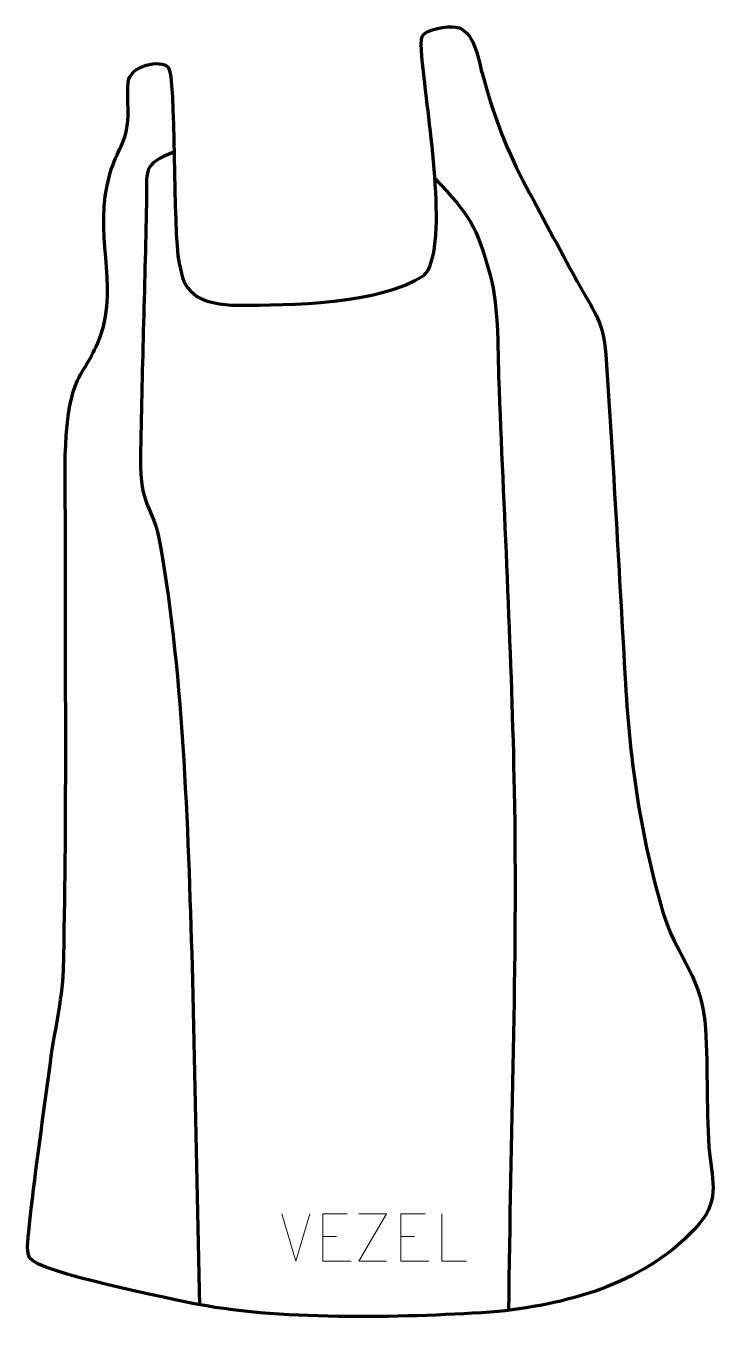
# Model space of a CAD drawing. Header units: millimetres. Extents: x -182 to 183, y -322 to 360.
import ezdxf

# ---------------------------------------------------------------- set-up
doc = ezdxf.new("R2010")
doc.units = ezdxf.units.MM
doc.header["$MEASUREMENT"] = 0
doc.layers.add('layer 2', color=7, linetype='Continuous')
doc.layers.add('layer 3', color=7, linetype='Continuous')

msp = doc.modelspace()

# ---------------------------------------------------------------- linework, layer by layer
at = {"layer": 'layer 2', "color": 142, "lineweight": 158}
for points, knots in [([(-104.4152, 293.3557), (-121.5794, 286.9927), (-118.5806, 283.5616), (-118.922, 266.2145), (-118.922, 266.2145), (-119.8, 221.5996), (-121.328, 176.9985), (-122.0638, 132.3815), (-122.0638, 132.3815), (-122.4826, 106.1795), (-115.4837, 107.9431), (-111.8186, 87.4804), (-111.8186, 87.4804), (-99.0516, 16.1981), (-96.9478, -68.809), (-94.6745, -142.2825), (-94.6745, -142.2825), (-94.6745, -142.2825), (-90.9435, -313.7205), (-90.9435, -313.7205)], [0, 0, 0, 0, 0.16666667, 0.16666667, 0.16666667, 0.16666667, 0.33333333, 0.33333333, 0.33333333, 0.33333333, 0.5, 0.5, 0.5, 0.5, 0.66666667, 0.66666667, 0.66666667, 0.66666667, 1, 1, 1, 1]), ([(32.6401, 279.6454), (51.6151, 259.5307), (54.2851, 255.493), (61.8853, 228.5522), (61.8853, 228.5522), (66.5603, 211.1239), (65.7834, 186.7404), (66.5233, 168.2357), (66.5233, 168.2357), (69.3416, 97.9924), (73.0931, 27.4844), (74.5083, -42.7787), (74.5083, -42.7787), (76.2239, -133.2758), (72.4723, -225.4256), (71.499, -316.2456)], [0, 0, 0, 0, 0.2, 0.2, 0.2, 0.2, 0.4, 0.4, 0.4, 0.4, 0.6, 0.6, 0.6, 0.6, 1, 1, 1, 1])]:
    msp.add_open_spline(points, degree=3, knots=knots, dxfattribs=at)
at = {"layer": 'layer 3', "color": 242, "lineweight": 158}
msp.add_open_spline([(-143.1609, 196.2282), (-147.0622, 185.794), (-151.6391, 180.6862), (-155.9493, 171.6048), (-155.9493, 171.6048), (-163.6807, 152.2803), (-161.3931, 115.9648), (-161.4674, 94.2504), (-161.4674, 94.2504), (-161.7097, 17.3687), (-160.5773, -60.34), (-162.6073, -137.1184), (-162.6073, -137.1184), (-163.0339, -153.256), (-167.6086, -170.7608), (-169.6199, -187.1892), (-169.6199, -187.1892), (-173.0255, -213.8586), (-177.1849, -240.8871), (-180.0173, -267.5626), (-180.0173, -267.5626), (-181.108, -277.8355), (-182.2884, -284.6254), (-180.3513, -288.5418), (-180.3513, -288.5418), (-176.5742, -296.1779), (-103.683, -310.7951), (-91.4729, -313.1487), (-91.4729, -313.1487), (-46.0708, -321.9004), (20.2206, -320.0944), (66.0555, -316.9064), (66.0555, -316.9064), (105.4289, -312.4291), (144.6812, -301.637), (171.8331, -270.7504), (171.8331, -270.7504), (183.3005, -256.9596), (178.1218, -246.748), (176.9027, -230.3629), (176.9027, -230.3629), (175.486, -208.203), (176.4736, -185.6887), (174.8163, -163.7765), (174.8163, -163.7765), (171.4045, -137.7755), (159.4604, -129.1805), (152.686, -106.6879), (152.686, -106.6879), (140.8552, -65.4961), (135.4572, -29.0414), (133.0317, 13.6332), (133.0317, 13.6332), (129.7072, 71.3601), (126.669, 129.1115), (122.6241, 186.7937), (122.6241, 186.7937), (121.3216, 205.3685), (116.0895, 209.7459), (107.5829, 225.3378), (107.5829, 225.3378), (97.9718, 242.9697), (88.576, 260.7121), (79.0741, 278.4022), (79.0741, 278.4022), (69.1942, 297.5764), (63.1939, 314.3003), (57.6187, 335.0339), (57.6187, 335.0339), (55.4687, 343.0295), (53.2611, 357.8199), (43.8247, 359.2032), (43.8247, 359.2032), (39.5655, 359.8275), (28.138, 358.4498), (26.0498, 354.2167), (26.0498, 354.2167), (24.6395, 351.358), (26.7945, 336.4385), (27.2022, 332.262), (27.2022, 332.262), (29.4448, 309.294), (40.5158, 240.7516), (26.9099, 228.3849), (26.9099, 228.3849), (3.9096, 213.3797), (-43.3948, 212.8558), (-70.8028, 212.7957), (-70.8028, 212.7957), (-79.5094, 212.7767), (-89.1857, 214.4851), (-94.0111, 218.7182), (-94.0111, 218.7182), (-99.7351, 223.7397), (-99.7353, 226.3635), (-101.7097, 234.8569), (-101.7097, 234.8569), (-105.3203, 251.9182), (-103.2083, 333.5623), (-107.483, 338.1708), (-107.483, 338.1708), (-111.1521, 342.1263), (-127.7837, 339.642), (-128.605, 329.6531), (-128.605, 329.6531), (-129.055, 324.1799), (-128.3821, 318.0363), (-128.5403, 312.3917), (-128.5403, 312.3917), (-129.3217, 297.2851), (-134.2706, 295.5643), (-138.1621, 281.724), (-138.1621, 281.724), (-147.0715, 250.0376), (-133.2761, 225.1485), (-143.1609, 196.2282)], degree=3, knots=[0, 0, 0, 0, 0.03333333, 0.03333333, 0.03333333, 0.03333333, 0.06666667, 0.06666667, 0.06666667, 0.06666667, 0.1, 0.1, 0.1, 0.1, 0.13333333, 0.13333333, 0.13333333, 0.13333333, 0.16666667, 0.16666667, 0.16666667, 0.16666667, 0.2, 0.2, 0.2, 0.2, 0.23333333, 0.23333333, 0.23333333, 0.23333333, 0.26666667, 0.26666667, 0.26666667, 0.26666667, 0.3, 0.3, 0.3, 0.3, 0.33333333, 0.33333333, 0.33333333, 0.33333333, 0.36666667, 0.36666667, 0.36666667, 0.36666667, 0.4, 0.4, 0.4, 0.4, 0.43333333, 0.43333333, 0.43333333, 0.43333333, 0.46666667, 0.46666667, 0.46666667, 0.46666667, 0.5, 0.5, 0.5, 0.5, 0.53333333, 0.53333333, 0.53333333, 0.53333333, 0.56666667, 0.56666667, 0.56666667, 0.56666667, 0.6, 0.6, 0.6, 0.6, 0.63333333, 0.63333333, 0.63333333, 0.63333333, 0.66666667, 0.66666667, 0.66666667, 0.66666667, 0.7, 0.7, 0.7, 0.7, 0.73333333, 0.73333333, 0.73333333, 0.73333333, 0.76666667, 0.76666667, 0.76666667, 0.76666667, 0.8, 0.8, 0.8, 0.8, 0.83333333, 0.83333333, 0.83333333, 0.83333333, 0.86666667, 0.86666667, 0.86666667, 0.86666667, 0.9, 0.9, 0.9, 0.9, 0.93333333, 0.93333333, 0.93333333, 0.93333333, 1, 1, 1, 1], dxfattribs=at)
at = {"layer": 'layer 3', "color": 250, "lineweight": 9}
for points in [[(-40.3298, -290.4154), (-40.3298, -290.4154), (-47.6516, -265.4618), (-47.6516, -265.4618)], [(-33.0079, -265.4618), (-33.0079, -265.4618), (-40.3297, -290.4154), (-40.3297, -290.4154)], [(-26.1744, -277.3341), (-26.1744, -277.3341), (-19.0063, -277.3341), (-19.0063, -277.3341)], [(14.8256, -277.3341), (14.8256, -277.3341), (21.9937, -277.3341), (21.9937, -277.3341)]]:
    msp.add_open_spline(points, degree=3, dxfattribs=at)
for points, knots in [([(-13.3005, -265.4544), (-13.3005, -265.4544), (-26.1744, -265.4544), (-26.1744, -265.4544), (-26.1744, -265.4544), (-26.1744, -265.4544), (-26.1744, -290.408), (-26.1744, -290.408), (-26.1744, -290.408), (-26.1744, -290.408), (-11.3086, -290.408), (-11.3086, -290.408)], [0, 0, 0, 0, 0.25, 0.25, 0.25, 0.25, 0.5, 0.5, 0.5, 0.5, 1, 1, 1, 1]), ([(7.3367, -290.4154), (7.3367, -290.4154), (-7.2823, -290.4154), (-7.2823, -290.4154), (-7.2823, -290.4154), (-7.2823, -290.4154), (7.361, -265.458), (7.361, -265.458), (7.361, -265.458), (7.361, -265.458), (-7.2823, -265.458), (-7.2823, -265.458)], [0, 0, 0, 0, 0.25, 0.25, 0.25, 0.25, 0.5, 0.5, 0.5, 0.5, 1, 1, 1, 1]), ([(27.6995, -265.4544), (27.6995, -265.4544), (14.8256, -265.4544), (14.8256, -265.4544), (14.8256, -265.4544), (14.8256, -265.4544), (14.8256, -290.408), (14.8256, -290.408), (14.8256, -290.408), (14.8256, -290.408), (29.6914, -290.408), (29.6914, -290.408)], [0, 0, 0, 0, 0.25, 0.25, 0.25, 0.25, 0.5, 0.5, 0.5, 0.5, 1, 1, 1, 1]), ([(49.4403, -290.4155), (49.4403, -290.4155), (36.4912, -290.4155), (36.4912, -290.4155), (36.4912, -290.4155), (36.4912, -290.4155), (36.4912, -265.4619), (36.4912, -265.4619)], [0, 0, 0, 0, 0.33333333, 0.33333333, 0.33333333, 0.33333333, 1, 1, 1, 1])]:
    msp.add_open_spline(points, degree=3, knots=knots, dxfattribs=at)

doc.saveas('drawing.dxf')
